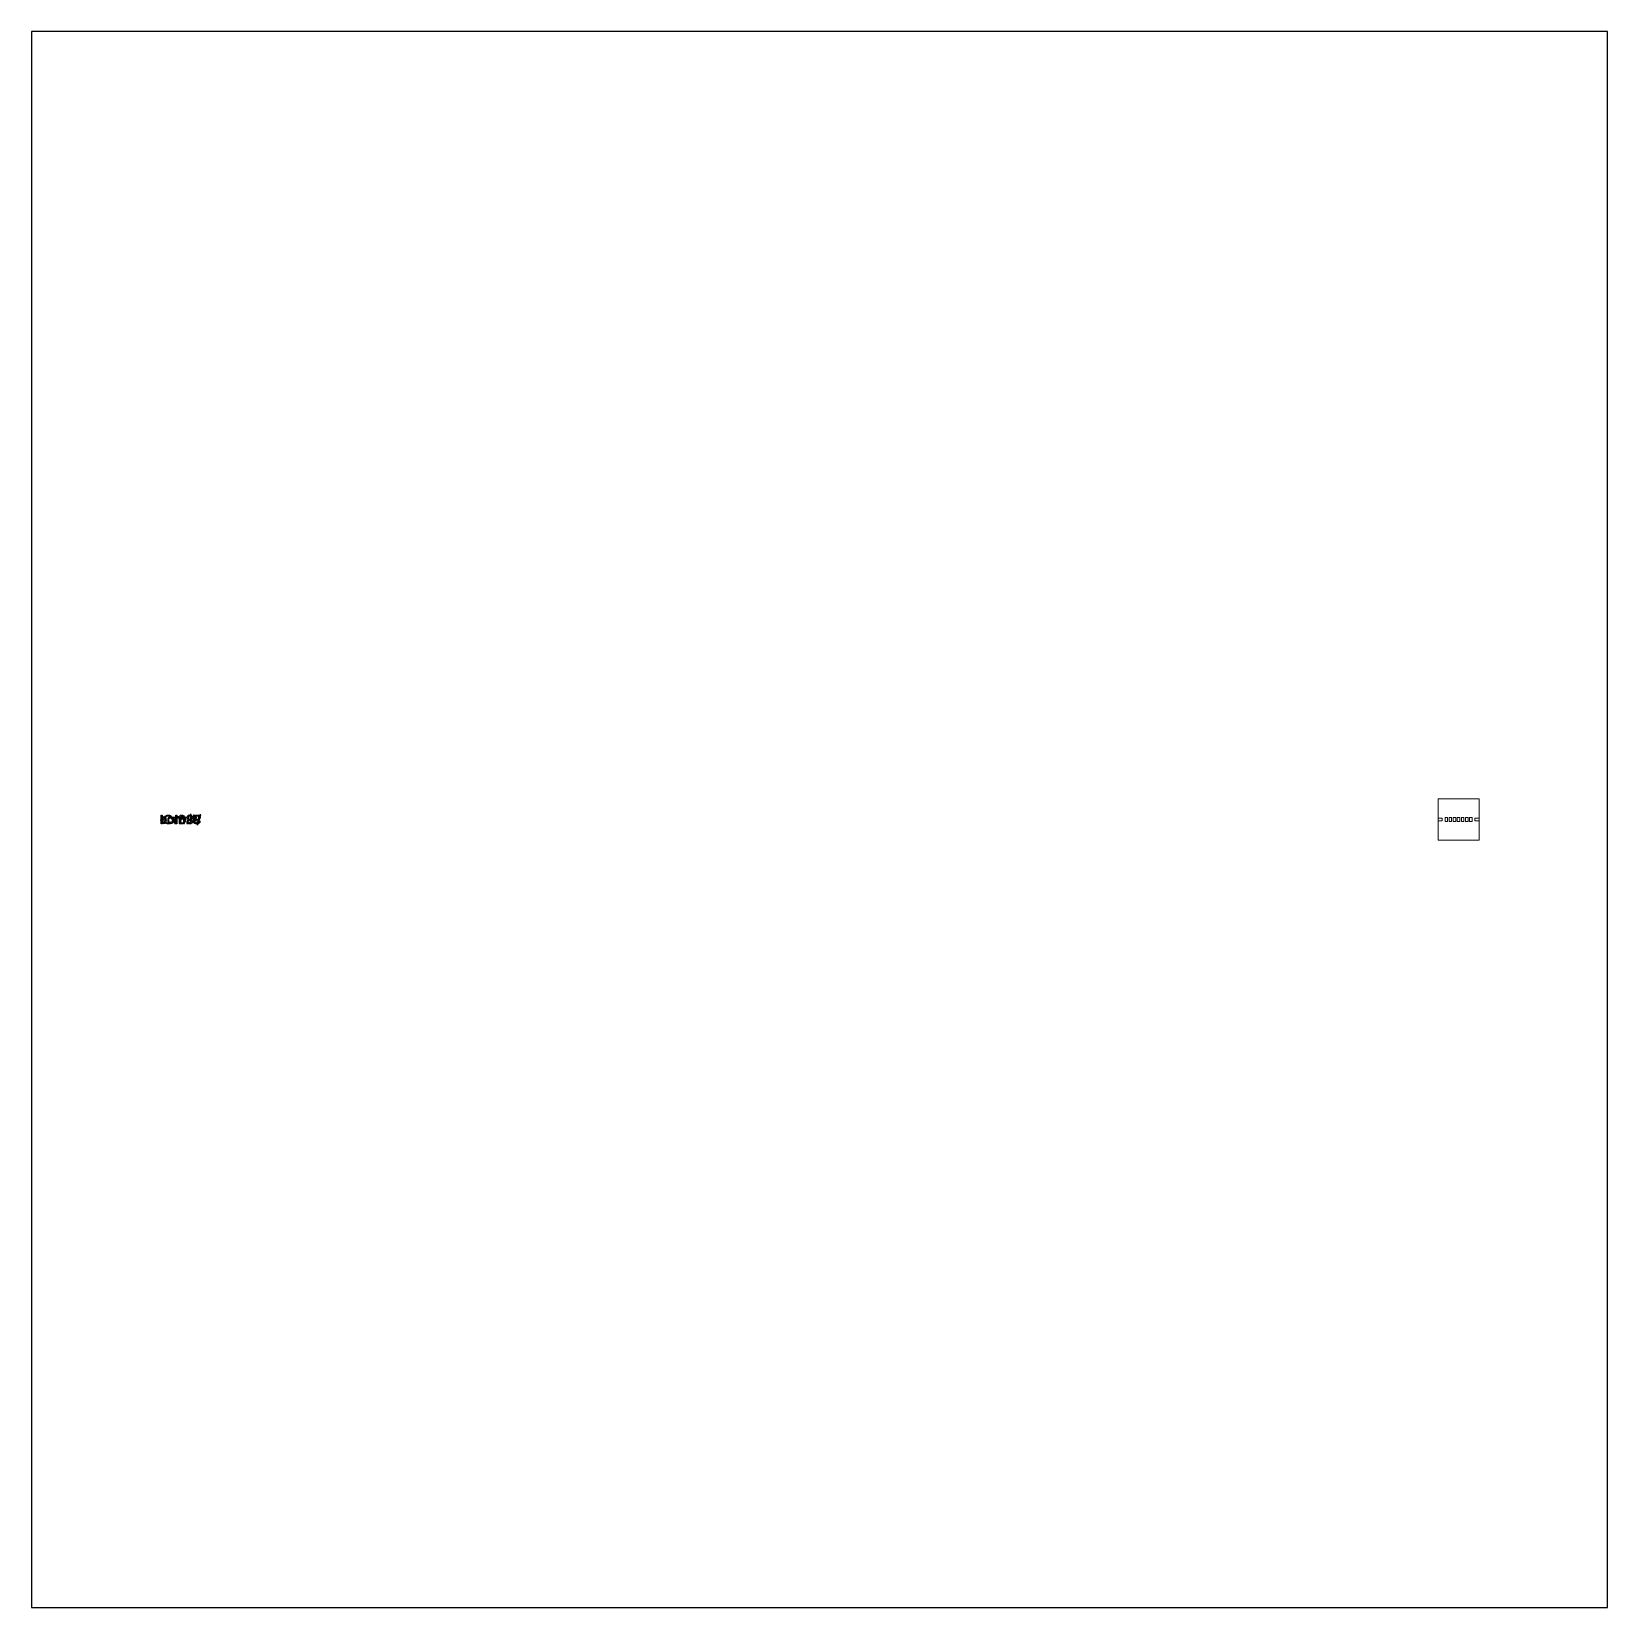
# Model space of a CAD drawing. Header units: centimetres. Extents: x -20.1 to -0.9, y -24.4 to -5.2.
import ezdxf

# ---------------------------------------------------------------- set-up
doc = ezdxf.new("R2010")
doc.units = ezdxf.units.CM
doc.header["$MEASUREMENT"] = 0
doc.layers.add('Layer 1', color=7, linetype='Continuous')

msp = doc.modelspace()

# ---------------------------------------------------------------- linework, layer by layer
at = {"layer": 'Layer 1', "color": 7}
msp.add_lwpolyline([(-20.1, -24.45), (-0.9, -24.45), (-0.9, -5.25), (-20.1, -5.25), (-20.1, -24.45)], close=True, dxfattribs=at)
at = {"layer": 'Layer 1', "color": 7, "lineweight": 9}
for points in [[(-2.96426, -15.1), (-2.46426, -15.1), (-2.46426, -14.6), (-2.96426, -14.6), (-2.96426, -15.1)], [(-2.96426, -14.865), (-2.91426, -14.865), (-2.91426, -14.835), (-2.96426, -14.835), (-2.96426, -14.865)], [(-2.96426, -14.865), (-2.91426, -14.865), (-2.91426, -14.835), (-2.96426, -14.835), (-2.96426, -14.865)], [(-2.96426, -14.865), (-2.91426, -14.865), (-2.91426, -14.835), (-2.96426, -14.835), (-2.96426, -14.865)], [(-2.96426, -14.865), (-2.91426, -14.865), (-2.91426, -14.835), (-2.96426, -14.835), (-2.96426, -14.865)], [(-2.96426, -14.865), (-2.91426, -14.865), (-2.91426, -14.835), (-2.96426, -14.835), (-2.96426, -14.865)], [(-2.96426, -14.865), (-2.91426, -14.865), (-2.91426, -14.835), (-2.96426, -14.835), (-2.96426, -14.865)], [(-2.96426, -14.865), (-2.91426, -14.865), (-2.91426, -14.835), (-2.96426, -14.835), (-2.96426, -14.865)], [(-2.87926, -14.875), (-2.84926, -14.875), (-2.84926, -14.825), (-2.87926, -14.825), (-2.87926, -14.875)], [(-2.87926, -14.875), (-2.84926, -14.875), (-2.84926, -14.825), (-2.87926, -14.825), (-2.87926, -14.875)], [(-2.82926, -14.875), (-2.79926, -14.875), (-2.79926, -14.825), (-2.82926, -14.825), (-2.82926, -14.875)], [(-2.82926, -14.875), (-2.79926, -14.875), (-2.79926, -14.825), (-2.82926, -14.825), (-2.82926, -14.875)], [(-2.77926, -14.875), (-2.74926, -14.875), (-2.74926, -14.825), (-2.77926, -14.825), (-2.77926, -14.875)], [(-2.77926, -14.875), (-2.74926, -14.875), (-2.74926, -14.825), (-2.77926, -14.825), (-2.77926, -14.875)], [(-2.72926, -14.875), (-2.69926, -14.875), (-2.69926, -14.825), (-2.72926, -14.825), (-2.72926, -14.875)], [(-2.72926, -14.875), (-2.69926, -14.875), (-2.69926, -14.825), (-2.72926, -14.825), (-2.72926, -14.875)], [(-2.67926, -14.875), (-2.64926, -14.875), (-2.64926, -14.825), (-2.67926, -14.825), (-2.67926, -14.875)], [(-2.67926, -14.875), (-2.64926, -14.875), (-2.64926, -14.825), (-2.67926, -14.825), (-2.67926, -14.875)], [(-2.62926, -14.875), (-2.59926, -14.875), (-2.59926, -14.825), (-2.62926, -14.825), (-2.62926, -14.875)], [(-2.62926, -14.875), (-2.59926, -14.875), (-2.59926, -14.825), (-2.62926, -14.825), (-2.62926, -14.875)], [(-2.57926, -14.875), (-2.54926, -14.875), (-2.54926, -14.825), (-2.57926, -14.825), (-2.57926, -14.875)], [(-2.57926, -14.875), (-2.54926, -14.875), (-2.54926, -14.825), (-2.57926, -14.825), (-2.57926, -14.875)], [(-2.51426, -14.865), (-2.46426, -14.865), (-2.46426, -14.835), (-2.51426, -14.835), (-2.51426, -14.865)], [(-2.51426, -14.865), (-2.46426, -14.865), (-2.46426, -14.835), (-2.51426, -14.835), (-2.51426, -14.865)], [(-2.51426, -14.865), (-2.46426, -14.865), (-2.46426, -14.835), (-2.51426, -14.835), (-2.51426, -14.865)], [(-2.51426, -14.865), (-2.46426, -14.865), (-2.46426, -14.835), (-2.51426, -14.835), (-2.51426, -14.865)], [(-2.51426, -14.865), (-2.46426, -14.865), (-2.46426, -14.835), (-2.51426, -14.835), (-2.51426, -14.865)], [(-2.51426, -14.865), (-2.46426, -14.865), (-2.46426, -14.835), (-2.51426, -14.835), (-2.51426, -14.865)], [(-2.51426, -14.865), (-2.46426, -14.865), (-2.46426, -14.835), (-2.51426, -14.835), (-2.51426, -14.865)]]:
    msp.add_lwpolyline(points, close=True, dxfattribs=at)
at = {"layer": 'Layer 1', "color": 250}
for points, knots in [([(-18.49146, -14.81804), (-18.48043, -14.81804), (-18.47177, -14.82161), (-18.46547, -14.82879), (-18.46547, -14.82879), (-18.45919, -14.83596), (-18.45604, -14.84586), (-18.45604, -14.85854), (-18.45604, -14.85854), (-18.45604, -14.87119), (-18.45919, -14.88109), (-18.46547, -14.88829), (-18.46547, -14.88829), (-18.47177, -14.89546), (-18.48043, -14.89906), (-18.49146, -14.89906), (-18.49146, -14.89906), (-18.50253, -14.89906), (-18.51119, -14.89546), (-18.51747, -14.88829), (-18.51747, -14.88829), (-18.52375, -14.88109), (-18.52688, -14.87119), (-18.52688, -14.85854), (-18.52688, -14.85854), (-18.52688, -14.84586), (-18.52375, -14.83596), (-18.51747, -14.82879), (-18.51747, -14.82879), (-18.51119, -14.82161), (-18.50253, -14.81804), (-18.49146, -14.81804)], [0, 0, 0, 0, 0.125, 0.125, 0.125, 0.125, 0.25, 0.25, 0.25, 0.25, 0.375, 0.375, 0.375, 0.375, 0.5, 0.5, 0.5, 0.5, 0.625, 0.625, 0.625, 0.625, 0.75, 0.75, 0.75, 0.75, 0.875, 0.875, 0.875, 0.875, 1, 1, 1, 1]), ([(-18.52189, -14.9015), (-18.52189, -14.9015), (-18.50796, -14.9015), (-18.50796, -14.9015), (-18.50796, -14.9015), (-18.50796, -14.9015), (-18.50796, -14.79863), (-18.50796, -14.79863), (-18.50796, -14.79863), (-18.50796, -14.79863), (-18.52189, -14.79863), (-18.52189, -14.79863), (-18.52189, -14.79863), (-18.52189, -14.79863), (-18.52189, -14.9015), (-18.52189, -14.9015)], [0, 0, 0, 0, 0.25, 0.25, 0.25, 0.25, 0.5, 0.5, 0.5, 0.5, 0.75, 0.75, 0.75, 0.75, 1, 1, 1, 1]), ([(-18.49146, -14.82879), (-18.49825, -14.82879), (-18.50364, -14.83144), (-18.50759, -14.83674), (-18.50759, -14.83674), (-18.51154, -14.84205), (-18.51352, -14.84932), (-18.51352, -14.85854), (-18.51352, -14.85854), (-18.51352, -14.86778), (-18.51154, -14.87505), (-18.50761, -14.88036), (-18.50761, -14.88036), (-18.50369, -14.88565), (-18.4983, -14.88831), (-18.49146, -14.88831), (-18.49146, -14.88831), (-18.48471, -14.88831), (-18.47934, -14.88565), (-18.47539, -14.88031), (-18.47539, -14.88031), (-18.47144, -14.875), (-18.46947, -14.86773), (-18.46947, -14.85854), (-18.46947, -14.85854), (-18.46947, -14.84941), (-18.47144, -14.84217), (-18.47539, -14.83681), (-18.47539, -14.83681), (-18.47934, -14.83147), (-18.48471, -14.82879), (-18.49146, -14.82879)], [0, 0, 0, 0, 0.125, 0.125, 0.125, 0.125, 0.25, 0.25, 0.25, 0.25, 0.375, 0.375, 0.375, 0.375, 0.5, 0.5, 0.5, 0.5, 0.625, 0.625, 0.625, 0.625, 0.75, 0.75, 0.75, 0.75, 0.875, 0.875, 0.875, 0.875, 1, 1, 1, 1]), ([(-18.40324, -14.89357), (-18.40324, -14.89357), (-18.40324, -14.8789), (-18.40324, -14.8789), (-18.40324, -14.8789), (-18.40792, -14.88327), (-18.41292, -14.88652), (-18.41822, -14.88868), (-18.41822, -14.88868), (-18.42353, -14.89085), (-18.42915, -14.89193), (-18.43513, -14.89193), (-18.43513, -14.89193), (-18.44689, -14.89193), (-18.45589, -14.88833), (-18.46215, -14.88113), (-18.46215, -14.88113), (-18.46838, -14.87396), (-18.47151, -14.86356), (-18.47151, -14.84997), (-18.47151, -14.84997), (-18.47151, -14.8364), (-18.46838, -14.82603), (-18.46215, -14.81886), (-18.46215, -14.81886), (-18.45589, -14.81166), (-18.44689, -14.80806), (-18.43513, -14.80806), (-18.43513, -14.80806), (-18.42915, -14.80806), (-18.42353, -14.80914), (-18.41822, -14.81131), (-18.41822, -14.81131), (-18.41292, -14.81347), (-18.40792, -14.81672), (-18.40324, -14.82109), (-18.40324, -14.82109), (-18.40324, -14.82109), (-18.40324, -14.80656), (-18.40324, -14.80656), (-18.40324, -14.80656), (-18.4081, -14.80324), (-18.41325, -14.80077), (-18.41871, -14.79912), (-18.41871, -14.79912), (-18.42414, -14.79745), (-18.4299, -14.79663), (-18.43595, -14.79663), (-18.43595, -14.79663), (-18.45154, -14.79663), (-18.46379, -14.80141), (-18.47276, -14.81093), (-18.47276, -14.81093), (-18.48172, -14.82046), (-18.48618, -14.83346), (-18.48618, -14.84997), (-18.48618, -14.84997), (-18.48618, -14.8665), (-18.48172, -14.87953), (-18.47276, -14.88906), (-18.47276, -14.88906), (-18.46379, -14.89858), (-18.45154, -14.90336), (-18.43595, -14.90336), (-18.43595, -14.90336), (-18.42981, -14.90336), (-18.424, -14.90253), (-18.41857, -14.90091), (-18.41857, -14.90091), (-18.41311, -14.89929), (-18.40801, -14.89684), (-18.40324, -14.89357)], [0, 0, 0, 0, 0.05555556, 0.05555556, 0.05555556, 0.05555556, 0.11111111, 0.11111111, 0.11111111, 0.11111111, 0.16666667, 0.16666667, 0.16666667, 0.16666667, 0.22222222, 0.22222222, 0.22222222, 0.22222222, 0.27777778, 0.27777778, 0.27777778, 0.27777778, 0.33333333, 0.33333333, 0.33333333, 0.33333333, 0.38888889, 0.38888889, 0.38888889, 0.38888889, 0.44444444, 0.44444444, 0.44444444, 0.44444444, 0.5, 0.5, 0.5, 0.5, 0.55555556, 0.55555556, 0.55555556, 0.55555556, 0.61111111, 0.61111111, 0.61111111, 0.61111111, 0.66666667, 0.66666667, 0.66666667, 0.66666667, 0.72222222, 0.72222222, 0.72222222, 0.72222222, 0.77777778, 0.77777778, 0.77777778, 0.77777778, 0.83333333, 0.83333333, 0.83333333, 0.83333333, 0.88888889, 0.88888889, 0.88888889, 0.88888889, 0.94444444, 0.94444444, 0.94444444, 0.94444444, 1, 1, 1, 1]), ([(-18.40512, -14.81804), (-18.39409, -14.81804), (-18.38543, -14.82161), (-18.37913, -14.82879), (-18.37913, -14.82879), (-18.37285, -14.83596), (-18.3697, -14.84586), (-18.3697, -14.85854), (-18.3697, -14.85854), (-18.3697, -14.87119), (-18.37285, -14.88109), (-18.37913, -14.88829), (-18.37913, -14.88829), (-18.38543, -14.89546), (-18.39409, -14.89906), (-18.40512, -14.89906), (-18.40512, -14.89906), (-18.41619, -14.89906), (-18.42485, -14.89546), (-18.43113, -14.88829), (-18.43113, -14.88829), (-18.43741, -14.88109), (-18.44054, -14.87119), (-18.44054, -14.85854), (-18.44054, -14.85854), (-18.44054, -14.84586), (-18.43741, -14.83596), (-18.43113, -14.82879), (-18.43113, -14.82879), (-18.42485, -14.82161), (-18.41619, -14.81804), (-18.40512, -14.81804)], [0, 0, 0, 0, 0.125, 0.125, 0.125, 0.125, 0.25, 0.25, 0.25, 0.25, 0.375, 0.375, 0.375, 0.375, 0.5, 0.5, 0.5, 0.5, 0.625, 0.625, 0.625, 0.625, 0.75, 0.75, 0.75, 0.75, 0.875, 0.875, 0.875, 0.875, 1, 1, 1, 1]), ([(-18.40512, -14.82879), (-18.41191, -14.82879), (-18.4173, -14.83144), (-18.42125, -14.83674), (-18.42125, -14.83674), (-18.4252, -14.84205), (-18.42718, -14.84932), (-18.42718, -14.85854), (-18.42718, -14.85854), (-18.42718, -14.86778), (-18.4252, -14.87505), (-18.42127, -14.88036), (-18.42127, -14.88036), (-18.41735, -14.88565), (-18.41196, -14.88831), (-18.40512, -14.88831), (-18.40512, -14.88831), (-18.39837, -14.88831), (-18.393, -14.88565), (-18.38905, -14.88031), (-18.38905, -14.88031), (-18.3851, -14.875), (-18.38313, -14.86773), (-18.38313, -14.85854), (-18.38313, -14.85854), (-18.38313, -14.84941), (-18.3851, -14.84217), (-18.38905, -14.83681), (-18.38905, -14.83681), (-18.393, -14.83147), (-18.39837, -14.82879), (-18.40512, -14.82879)], [0, 0, 0, 0, 0.125, 0.125, 0.125, 0.125, 0.25, 0.25, 0.25, 0.25, 0.375, 0.375, 0.375, 0.375, 0.5, 0.5, 0.5, 0.5, 0.625, 0.625, 0.625, 0.625, 0.75, 0.75, 0.75, 0.75, 0.875, 0.875, 0.875, 0.875, 1, 1, 1, 1]), ([(-18.34592, -14.9015), (-18.34592, -14.9015), (-18.32842, -14.9015), (-18.32842, -14.9015), (-18.32842, -14.9015), (-18.32842, -14.9015), (-18.32842, -14.83445), (-18.32842, -14.83445), (-18.32842, -14.83445), (-18.32842, -14.83445), (-18.31375, -14.83445), (-18.31375, -14.83445), (-18.31375, -14.83445), (-18.31375, -14.83445), (-18.31375, -14.82288), (-18.31375, -14.82288), (-18.31375, -14.82288), (-18.31375, -14.82288), (-18.32842, -14.82288), (-18.32842, -14.82288), (-18.32842, -14.82288), (-18.32842, -14.82288), (-18.32842, -14.79863), (-18.32842, -14.79863), (-18.32842, -14.79863), (-18.32842, -14.79863), (-18.34227, -14.79863), (-18.34227, -14.79863), (-18.34227, -14.79863), (-18.34227, -14.79863), (-18.34227, -14.82288), (-18.34227, -14.82288), (-18.34227, -14.82288), (-18.34227, -14.82288), (-18.3887, -14.82288), (-18.3887, -14.82288), (-18.3887, -14.82288), (-18.3887, -14.82288), (-18.3887, -14.83631), (-18.3887, -14.83631), (-18.3887, -14.83631), (-18.3887, -14.83631), (-18.34592, -14.9015), (-18.34592, -14.9015)], [0, 0, 0, 0, 0.09090909, 0.09090909, 0.09090909, 0.09090909, 0.18181818, 0.18181818, 0.18181818, 0.18181818, 0.27272727, 0.27272727, 0.27272727, 0.27272727, 0.36363636, 0.36363636, 0.36363636, 0.36363636, 0.45454545, 0.45454545, 0.45454545, 0.45454545, 0.54545455, 0.54545455, 0.54545455, 0.54545455, 0.63636364, 0.63636364, 0.63636364, 0.63636364, 0.72727273, 0.72727273, 0.72727273, 0.72727273, 0.81818182, 0.81818182, 0.81818182, 0.81818182, 0.90909091, 0.90909091, 0.90909091, 0.90909091, 1, 1, 1, 1]), ([(-18.34227, -14.88936), (-18.34227, -14.88936), (-18.37741, -14.83445), (-18.37741, -14.83445), (-18.37741, -14.83445), (-18.37741, -14.83445), (-18.34227, -14.83445), (-18.34227, -14.83445), (-18.34227, -14.83445), (-18.34227, -14.83445), (-18.34227, -14.88936), (-18.34227, -14.88936)], [0, 0, 0, 0, 0.33333333, 0.33333333, 0.33333333, 0.33333333, 0.66666667, 0.66666667, 0.66666667, 0.66666667, 1, 1, 1, 1]), ([(-18.2886, -14.83471), (-18.28543, -14.82902), (-18.28164, -14.82481), (-18.27722, -14.82211), (-18.27722, -14.82211), (-18.27282, -14.8194), (-18.26762, -14.81804), (-18.26165, -14.81804), (-18.26165, -14.81804), (-18.25363, -14.81804), (-18.24742, -14.82086), (-18.24305, -14.82648), (-18.24305, -14.82648), (-18.2387, -14.8321), (-18.23651, -14.8401), (-18.23651, -14.85049), (-18.23651, -14.85049), (-18.23651, -14.85049), (-18.23651, -14.89706), (-18.23651, -14.89706), (-18.23651, -14.89706), (-18.23651, -14.89706), (-18.24926, -14.89706), (-18.24926, -14.89706), (-18.24926, -14.89706), (-18.24926, -14.89706), (-18.24926, -14.85089), (-18.24926, -14.85089), (-18.24926, -14.85089), (-18.24926, -14.84351), (-18.25057, -14.83803), (-18.25318, -14.83443), (-18.25318, -14.83443), (-18.25579, -14.83086), (-18.25979, -14.82907), (-18.26518, -14.82907), (-18.26518, -14.82907), (-18.27174, -14.82907), (-18.27694, -14.83126), (-18.28075, -14.83561), (-18.28075, -14.83561), (-18.28456, -14.83998), (-18.28646, -14.84593), (-18.28646, -14.85346), (-18.28646, -14.85346), (-18.28646, -14.85346), (-18.28646, -14.89706), (-18.28646, -14.89706), (-18.28646, -14.89706), (-18.28646, -14.89706), (-18.29921, -14.89706), (-18.29921, -14.89706), (-18.29921, -14.89706), (-18.29921, -14.89706), (-18.29921, -14.85089), (-18.29921, -14.85089), (-18.29921, -14.85089), (-18.29921, -14.84346), (-18.30053, -14.83796), (-18.30314, -14.83441), (-18.30314, -14.83441), (-18.30575, -14.83086), (-18.30979, -14.82907), (-18.31527, -14.82907), (-18.31527, -14.82907), (-18.32174, -14.82907), (-18.32689, -14.83126), (-18.3307, -14.83565), (-18.3307, -14.83565), (-18.33451, -14.84003), (-18.33642, -14.84598), (-18.33642, -14.85346), (-18.33642, -14.85346), (-18.33642, -14.85346), (-18.33642, -14.89706), (-18.33642, -14.89706), (-18.33642, -14.89706), (-18.33642, -14.89706), (-18.34916, -14.89706), (-18.34916, -14.89706), (-18.34916, -14.89706), (-18.34916, -14.89706), (-18.34916, -14.8199), (-18.34916, -14.8199), (-18.34916, -14.8199), (-18.34916, -14.8199), (-18.33642, -14.8199), (-18.33642, -14.8199), (-18.33642, -14.8199), (-18.33642, -14.8199), (-18.33642, -14.83189), (-18.33642, -14.83189), (-18.33642, -14.83189), (-18.33352, -14.82716), (-18.33004, -14.82366), (-18.32602, -14.82143), (-18.32602, -14.82143), (-18.32198, -14.81917), (-18.31718, -14.81804), (-18.3116, -14.81804), (-18.3116, -14.81804), (-18.30601, -14.81804), (-18.30123, -14.81947), (-18.2973, -14.82232), (-18.2973, -14.82232), (-18.29338, -14.82516), (-18.29048, -14.8293), (-18.2886, -14.83471)], [0, 0, 0, 0, 0.03703704, 0.03703704, 0.03703704, 0.03703704, 0.07407407, 0.07407407, 0.07407407, 0.07407407, 0.11111111, 0.11111111, 0.11111111, 0.11111111, 0.14814815, 0.14814815, 0.14814815, 0.14814815, 0.18518519, 0.18518519, 0.18518519, 0.18518519, 0.22222222, 0.22222222, 0.22222222, 0.22222222, 0.25925926, 0.25925926, 0.25925926, 0.25925926, 0.2962963, 0.2962963, 0.2962963, 0.2962963, 0.33333333, 0.33333333, 0.33333333, 0.33333333, 0.37037037, 0.37037037, 0.37037037, 0.37037037, 0.40740741, 0.40740741, 0.40740741, 0.40740741, 0.44444444, 0.44444444, 0.44444444, 0.44444444, 0.48148148, 0.48148148, 0.48148148, 0.48148148, 0.51851852, 0.51851852, 0.51851852, 0.51851852, 0.55555556, 0.55555556, 0.55555556, 0.55555556, 0.59259259, 0.59259259, 0.59259259, 0.59259259, 0.62962963, 0.62962963, 0.62962963, 0.62962963, 0.66666667, 0.66666667, 0.66666667, 0.66666667, 0.7037037, 0.7037037, 0.7037037, 0.7037037, 0.74074074, 0.74074074, 0.74074074, 0.74074074, 0.77777778, 0.77777778, 0.77777778, 0.77777778, 0.81481481, 0.81481481, 0.81481481, 0.81481481, 0.85185185, 0.85185185, 0.85185185, 0.85185185, 0.88888889, 0.88888889, 0.88888889, 0.88888889, 0.92592593, 0.92592593, 0.92592593, 0.92592593, 0.96296296, 0.96296296, 0.96296296, 0.96296296, 1, 1, 1, 1]), ([(-18.29032, -14.80077), (-18.29032, -14.80077), (-18.29032, -14.81345), (-18.29032, -14.81345), (-18.29032, -14.81345), (-18.28684, -14.8118), (-18.28329, -14.81053), (-18.27971, -14.80966), (-18.27971, -14.80966), (-18.27612, -14.80879), (-18.27261, -14.80834), (-18.26915, -14.80834), (-18.26915, -14.80834), (-18.25998, -14.80834), (-18.25295, -14.81142), (-18.24811, -14.81761), (-18.24811, -14.81761), (-18.24326, -14.82379), (-18.24049, -14.83318), (-18.2398, -14.84576), (-18.2398, -14.84576), (-18.24246, -14.84181), (-18.24585, -14.83878), (-18.24994, -14.83666), (-18.24994, -14.83666), (-18.25403, -14.83454), (-18.25855, -14.83348), (-18.26351, -14.83348), (-18.26351, -14.83348), (-18.27379, -14.83348), (-18.28195, -14.83659), (-18.28795, -14.84282), (-18.28795, -14.84282), (-18.29394, -14.84905), (-18.29693, -14.85757), (-18.29693, -14.86836), (-18.29693, -14.86836), (-18.29693, -14.87892), (-18.2938, -14.88739), (-18.28757, -14.89379), (-18.28757, -14.89379), (-18.28131, -14.90016), (-18.27299, -14.90336), (-18.26262, -14.90336), (-18.26262, -14.90336), (-18.25072, -14.90336), (-18.24164, -14.89879), (-18.23536, -14.88967), (-18.23536, -14.88967), (-18.22908, -14.88057), (-18.22595, -14.86733), (-18.22595, -14.84997), (-18.22595, -14.84997), (-18.22595, -14.83374), (-18.22981, -14.82081), (-18.2375, -14.81114), (-18.2375, -14.81114), (-18.24519, -14.80148), (-18.25554, -14.79663), (-18.26854, -14.79663), (-18.26854, -14.79663), (-18.27202, -14.79663), (-18.27558, -14.79698), (-18.27915, -14.79767), (-18.27915, -14.79767), (-18.28275, -14.79835), (-18.28646, -14.79938), (-18.29032, -14.80077)], [0, 0, 0, 0, 0.05882353, 0.05882353, 0.05882353, 0.05882353, 0.11764706, 0.11764706, 0.11764706, 0.11764706, 0.17647059, 0.17647059, 0.17647059, 0.17647059, 0.23529412, 0.23529412, 0.23529412, 0.23529412, 0.29411765, 0.29411765, 0.29411765, 0.29411765, 0.35294118, 0.35294118, 0.35294118, 0.35294118, 0.41176471, 0.41176471, 0.41176471, 0.41176471, 0.47058824, 0.47058824, 0.47058824, 0.47058824, 0.52941176, 0.52941176, 0.52941176, 0.52941176, 0.58823529, 0.58823529, 0.58823529, 0.58823529, 0.64705882, 0.64705882, 0.64705882, 0.64705882, 0.70588235, 0.70588235, 0.70588235, 0.70588235, 0.76470588, 0.76470588, 0.76470588, 0.76470588, 0.82352941, 0.82352941, 0.82352941, 0.82352941, 0.88235294, 0.88235294, 0.88235294, 0.88235294, 0.94117647, 0.94117647, 0.94117647, 0.94117647, 1, 1, 1, 1]), ([(-18.26259, -14.84437), (-18.25636, -14.84437), (-18.2514, -14.84651), (-18.24775, -14.85077), (-18.24775, -14.85077), (-18.24411, -14.85505), (-18.24227, -14.86091), (-18.24227, -14.86836), (-18.24227, -14.86836), (-18.24227, -14.87575), (-18.24411, -14.88158), (-18.24775, -14.88588), (-18.24775, -14.88588), (-18.2514, -14.89019), (-18.25636, -14.89233), (-18.26259, -14.89233), (-18.26259, -14.89233), (-18.26885, -14.89233), (-18.27381, -14.89019), (-18.27746, -14.88588), (-18.27746, -14.88588), (-18.2811, -14.88158), (-18.28294, -14.87575), (-18.28294, -14.86836), (-18.28294, -14.86836), (-18.28294, -14.86091), (-18.2811, -14.85505), (-18.27746, -14.85077), (-18.27746, -14.85077), (-18.27381, -14.84651), (-18.26885, -14.84437), (-18.26259, -14.84437)], [0, 0, 0, 0, 0.125, 0.125, 0.125, 0.125, 0.25, 0.25, 0.25, 0.25, 0.375, 0.375, 0.375, 0.375, 0.5, 0.5, 0.5, 0.5, 0.625, 0.625, 0.625, 0.625, 0.75, 0.75, 0.75, 0.75, 0.875, 0.875, 0.875, 0.875, 1, 1, 1, 1]), ([(-18.20942, -14.87956), (-18.20942, -14.87956), (-18.19489, -14.87956), (-18.19489, -14.87956), (-18.19489, -14.87956), (-18.19489, -14.87956), (-18.19489, -14.89706), (-18.19489, -14.89706), (-18.19489, -14.89706), (-18.19489, -14.89706), (-18.20942, -14.89706), (-18.20942, -14.89706), (-18.20942, -14.89706), (-18.20942, -14.89706), (-18.20942, -14.87956), (-18.20942, -14.87956)], [0, 0, 0, 0, 0.25, 0.25, 0.25, 0.25, 0.5, 0.5, 0.5, 0.5, 0.75, 0.75, 0.75, 0.75, 1, 1, 1, 1]), ([(-18.1851, -14.8534), (-18.19107, -14.85489), (-18.19573, -14.85766), (-18.19907, -14.86175), (-18.19907, -14.86175), (-18.20239, -14.86582), (-18.20406, -14.87081), (-18.20406, -14.87669), (-18.20406, -14.87669), (-18.20406, -14.88492), (-18.20114, -14.89141), (-18.19528, -14.89618), (-18.19528, -14.89618), (-18.18943, -14.90096), (-18.18138, -14.90336), (-18.1712, -14.90336), (-18.1712, -14.90336), (-18.16097, -14.90336), (-18.15293, -14.90096), (-18.14709, -14.89618), (-18.14709, -14.89618), (-18.14126, -14.89141), (-18.13835, -14.88492), (-18.13835, -14.87669), (-18.13835, -14.87669), (-18.13835, -14.87081), (-18.14002, -14.86582), (-18.14333, -14.86175), (-18.14333, -14.86175), (-18.14667, -14.85766), (-18.1513, -14.85489), (-18.15723, -14.8534), (-18.15723, -14.8534), (-18.1505, -14.85185), (-18.14528, -14.84879), (-18.14154, -14.84423), (-18.14154, -14.84423), (-18.1378, -14.83969), (-18.13592, -14.83414), (-18.13592, -14.82756), (-18.13592, -14.82756), (-18.13592, -14.81761), (-18.13896, -14.80994), (-18.14505, -14.80463), (-18.14505, -14.80463), (-18.15114, -14.79929), (-18.15986, -14.79663), (-18.1712, -14.79663), (-18.1712, -14.79663), (-18.18254, -14.79663), (-18.19126, -14.79929), (-18.19735, -14.80463), (-18.19735, -14.80463), (-18.20344, -14.80994), (-18.20648, -14.81761), (-18.20648, -14.82756), (-18.20648, -14.82756), (-18.20648, -14.83414), (-18.2046, -14.83969), (-18.20083, -14.84423), (-18.20083, -14.84423), (-18.19705, -14.84879), (-18.19183, -14.85185), (-18.1851, -14.8534)], [0, 0, 0, 0, 0.0625, 0.0625, 0.0625, 0.0625, 0.125, 0.125, 0.125, 0.125, 0.1875, 0.1875, 0.1875, 0.1875, 0.25, 0.25, 0.25, 0.25, 0.3125, 0.3125, 0.3125, 0.3125, 0.375, 0.375, 0.375, 0.375, 0.4375, 0.4375, 0.4375, 0.4375, 0.5, 0.5, 0.5, 0.5, 0.5625, 0.5625, 0.5625, 0.5625, 0.625, 0.625, 0.625, 0.625, 0.6875, 0.6875, 0.6875, 0.6875, 0.75, 0.75, 0.75, 0.75, 0.8125, 0.8125, 0.8125, 0.8125, 0.875, 0.875, 0.875, 0.875, 0.9375, 0.9375, 0.9375, 0.9375, 1, 1, 1, 1]), ([(-18.1712, -14.84748), (-18.17781, -14.84748), (-18.18301, -14.84571), (-18.18679, -14.84216), (-18.18679, -14.84216), (-18.19058, -14.83863), (-18.19248, -14.83377), (-18.19248, -14.82758), (-18.19248, -14.82758), (-18.19248, -14.82137), (-18.19058, -14.8165), (-18.18679, -14.81298), (-18.18679, -14.81298), (-18.18301, -14.80942), (-18.17781, -14.80766), (-18.1712, -14.80766), (-18.1712, -14.80766), (-18.16459, -14.80766), (-18.15937, -14.80945), (-18.15556, -14.813), (-18.15556, -14.813), (-18.15175, -14.81655), (-18.14985, -14.82142), (-18.14985, -14.82758), (-18.14985, -14.82758), (-18.14985, -14.83377), (-18.15175, -14.83863), (-18.15554, -14.84216), (-18.15554, -14.84216), (-18.15932, -14.84571), (-18.16454, -14.84748), (-18.1712, -14.84748)], [0, 0, 0, 0, 0.125, 0.125, 0.125, 0.125, 0.25, 0.25, 0.25, 0.25, 0.375, 0.375, 0.375, 0.375, 0.5, 0.5, 0.5, 0.5, 0.625, 0.625, 0.625, 0.625, 0.75, 0.75, 0.75, 0.75, 0.875, 0.875, 0.875, 0.875, 1, 1, 1, 1]), ([(-18.1902, -14.87539), (-18.1902, -14.87006), (-18.18853, -14.86589), (-18.18522, -14.86291), (-18.18522, -14.86291), (-18.18188, -14.85992), (-18.17722, -14.85844), (-18.1712, -14.85844), (-18.1712, -14.85844), (-18.16523, -14.85844), (-18.16057, -14.85992), (-18.15718, -14.86291), (-18.15718, -14.86291), (-18.15382, -14.86589), (-18.15213, -14.87006), (-18.15213, -14.87539), (-18.15213, -14.87539), (-18.15213, -14.88071), (-18.15382, -14.88487), (-18.15718, -14.88786), (-18.15718, -14.88786), (-18.16057, -14.89085), (-18.16523, -14.89233), (-18.1712, -14.89233), (-18.1712, -14.89233), (-18.17722, -14.89233), (-18.18188, -14.89085), (-18.18522, -14.88786), (-18.18522, -14.88786), (-18.18853, -14.88487), (-18.1902, -14.88071), (-18.1902, -14.87539)], [0, 0, 0, 0, 0.125, 0.125, 0.125, 0.125, 0.25, 0.25, 0.25, 0.25, 0.375, 0.375, 0.375, 0.375, 0.5, 0.5, 0.5, 0.5, 0.625, 0.625, 0.625, 0.625, 0.75, 0.75, 0.75, 0.75, 0.875, 0.875, 0.875, 0.875, 1, 1, 1, 1]), ([(-18.16638, -14.78984), (-18.16638, -14.78984), (-18.15371, -14.78984), (-18.15371, -14.78984), (-18.15371, -14.78984), (-18.15371, -14.78984), (-18.15371, -14.89706), (-18.15371, -14.89706), (-18.15371, -14.89706), (-18.15371, -14.89706), (-18.16638, -14.89706), (-18.16638, -14.89706), (-18.16638, -14.89706), (-18.16638, -14.89706), (-18.16638, -14.78984), (-18.16638, -14.78984)], [0, 0, 0, 0, 0.25, 0.25, 0.25, 0.25, 0.5, 0.5, 0.5, 0.5, 0.75, 0.75, 0.75, 0.75, 1, 1, 1, 1]), ([(-18.11461, -14.79798), (-18.11461, -14.79798), (-18.11461, -14.8199), (-18.11461, -14.8199), (-18.11461, -14.8199), (-18.11461, -14.8199), (-18.08851, -14.8199), (-18.08851, -14.8199), (-18.08851, -14.8199), (-18.08851, -14.8199), (-18.08851, -14.82975), (-18.08851, -14.82975), (-18.08851, -14.82975), (-18.08851, -14.82975), (-18.11461, -14.82975), (-18.11461, -14.82975), (-18.11461, -14.82975), (-18.11461, -14.82975), (-18.11461, -14.87164), (-18.11461, -14.87164), (-18.11461, -14.87164), (-18.11461, -14.87794), (-18.11374, -14.88198), (-18.11203, -14.88377), (-18.11203, -14.88377), (-18.11031, -14.88556), (-18.10681, -14.88645), (-18.10154, -14.88645), (-18.10154, -14.88645), (-18.10154, -14.88645), (-18.08851, -14.88645), (-18.08851, -14.88645), (-18.08851, -14.88645), (-18.08851, -14.88645), (-18.08851, -14.89706), (-18.08851, -14.89706), (-18.08851, -14.89706), (-18.08851, -14.89706), (-18.10154, -14.89706), (-18.10154, -14.89706), (-18.10154, -14.89706), (-18.1113, -14.89706), (-18.11807, -14.89523), (-18.12179, -14.89158), (-18.12179, -14.89158), (-18.1255, -14.88793), (-18.12736, -14.88128), (-18.12736, -14.87164), (-18.12736, -14.87164), (-18.12736, -14.87164), (-18.12736, -14.82975), (-18.12736, -14.82975), (-18.12736, -14.82975), (-18.12736, -14.82975), (-18.13667, -14.82975), (-18.13667, -14.82975), (-18.13667, -14.82975), (-18.13667, -14.82975), (-18.13667, -14.8199), (-18.13667, -14.8199), (-18.13667, -14.8199), (-18.13667, -14.8199), (-18.12736, -14.8199), (-18.12736, -14.8199), (-18.12736, -14.8199), (-18.12736, -14.8199), (-18.12736, -14.79798), (-18.12736, -14.79798), (-18.12736, -14.79798), (-18.12736, -14.79798), (-18.11461, -14.79798), (-18.11461, -14.79798)], [0, 0, 0, 0, 0.05555556, 0.05555556, 0.05555556, 0.05555556, 0.11111111, 0.11111111, 0.11111111, 0.11111111, 0.16666667, 0.16666667, 0.16666667, 0.16666667, 0.22222222, 0.22222222, 0.22222222, 0.22222222, 0.27777778, 0.27777778, 0.27777778, 0.27777778, 0.33333333, 0.33333333, 0.33333333, 0.33333333, 0.38888889, 0.38888889, 0.38888889, 0.38888889, 0.44444444, 0.44444444, 0.44444444, 0.44444444, 0.5, 0.5, 0.5, 0.5, 0.55555556, 0.55555556, 0.55555556, 0.55555556, 0.61111111, 0.61111111, 0.61111111, 0.61111111, 0.66666667, 0.66666667, 0.66666667, 0.66666667, 0.72222222, 0.72222222, 0.72222222, 0.72222222, 0.77777778, 0.77777778, 0.77777778, 0.77777778, 0.83333333, 0.83333333, 0.83333333, 0.83333333, 0.88888889, 0.88888889, 0.88888889, 0.88888889, 0.94444444, 0.94444444, 0.94444444, 0.94444444, 1, 1, 1, 1]), ([(-18.09533, -14.8534), (-18.1013, -14.85489), (-18.10596, -14.85766), (-18.1093, -14.86175), (-18.1093, -14.86175), (-18.11262, -14.86582), (-18.11429, -14.87081), (-18.11429, -14.87669), (-18.11429, -14.87669), (-18.11429, -14.88492), (-18.11137, -14.89141), (-18.10551, -14.89618), (-18.10551, -14.89618), (-18.09966, -14.90096), (-18.09161, -14.90336), (-18.08143, -14.90336), (-18.08143, -14.90336), (-18.0712, -14.90336), (-18.06316, -14.90096), (-18.05732, -14.89618), (-18.05732, -14.89618), (-18.05149, -14.89141), (-18.04858, -14.88492), (-18.04858, -14.87669), (-18.04858, -14.87669), (-18.04858, -14.87081), (-18.05025, -14.86582), (-18.05356, -14.86175), (-18.05356, -14.86175), (-18.0569, -14.85766), (-18.06153, -14.85489), (-18.06746, -14.8534), (-18.06746, -14.8534), (-18.06073, -14.85185), (-18.05551, -14.84879), (-18.05177, -14.84423), (-18.05177, -14.84423), (-18.04803, -14.83969), (-18.04615, -14.83414), (-18.04615, -14.82756), (-18.04615, -14.82756), (-18.04615, -14.81761), (-18.04919, -14.80994), (-18.05528, -14.80463), (-18.05528, -14.80463), (-18.06137, -14.79929), (-18.07009, -14.79663), (-18.08143, -14.79663), (-18.08143, -14.79663), (-18.09277, -14.79663), (-18.10149, -14.79929), (-18.10758, -14.80463), (-18.10758, -14.80463), (-18.11367, -14.80994), (-18.11671, -14.81761), (-18.11671, -14.82756), (-18.11671, -14.82756), (-18.11671, -14.83414), (-18.11483, -14.83969), (-18.11106, -14.84423), (-18.11106, -14.84423), (-18.10728, -14.84879), (-18.10206, -14.85185), (-18.09533, -14.8534)], [0, 0, 0, 0, 0.0625, 0.0625, 0.0625, 0.0625, 0.125, 0.125, 0.125, 0.125, 0.1875, 0.1875, 0.1875, 0.1875, 0.25, 0.25, 0.25, 0.25, 0.3125, 0.3125, 0.3125, 0.3125, 0.375, 0.375, 0.375, 0.375, 0.4375, 0.4375, 0.4375, 0.4375, 0.5, 0.5, 0.5, 0.5, 0.5625, 0.5625, 0.5625, 0.5625, 0.625, 0.625, 0.625, 0.625, 0.6875, 0.6875, 0.6875, 0.6875, 0.75, 0.75, 0.75, 0.75, 0.8125, 0.8125, 0.8125, 0.8125, 0.875, 0.875, 0.875, 0.875, 0.9375, 0.9375, 0.9375, 0.9375, 1, 1, 1, 1]), ([(-18.08143, -14.84748), (-18.08804, -14.84748), (-18.09324, -14.84571), (-18.09702, -14.84216), (-18.09702, -14.84216), (-18.10081, -14.83863), (-18.10271, -14.83377), (-18.10271, -14.82758), (-18.10271, -14.82758), (-18.10271, -14.82137), (-18.10081, -14.8165), (-18.09702, -14.81298), (-18.09702, -14.81298), (-18.09324, -14.80942), (-18.08804, -14.80766), (-18.08143, -14.80766), (-18.08143, -14.80766), (-18.07482, -14.80766), (-18.0696, -14.80945), (-18.06579, -14.813), (-18.06579, -14.813), (-18.06198, -14.81655), (-18.06008, -14.82142), (-18.06008, -14.82758), (-18.06008, -14.82758), (-18.06008, -14.83377), (-18.06198, -14.83863), (-18.06577, -14.84216), (-18.06577, -14.84216), (-18.06955, -14.84571), (-18.07477, -14.84748), (-18.08143, -14.84748)], [0, 0, 0, 0, 0.125, 0.125, 0.125, 0.125, 0.25, 0.25, 0.25, 0.25, 0.375, 0.375, 0.375, 0.375, 0.5, 0.5, 0.5, 0.5, 0.625, 0.625, 0.625, 0.625, 0.75, 0.75, 0.75, 0.75, 0.875, 0.875, 0.875, 0.875, 1, 1, 1, 1]), ([(-18.10043, -14.87539), (-18.10043, -14.87006), (-18.09876, -14.86589), (-18.09545, -14.86291), (-18.09545, -14.86291), (-18.09211, -14.85992), (-18.08745, -14.85844), (-18.08143, -14.85844), (-18.08143, -14.85844), (-18.07546, -14.85844), (-18.0708, -14.85992), (-18.06741, -14.86291), (-18.06741, -14.86291), (-18.06405, -14.86589), (-18.06236, -14.87006), (-18.06236, -14.87539), (-18.06236, -14.87539), (-18.06236, -14.88071), (-18.06405, -14.88487), (-18.06741, -14.88786), (-18.06741, -14.88786), (-18.0708, -14.89085), (-18.07546, -14.89233), (-18.08143, -14.89233), (-18.08143, -14.89233), (-18.08745, -14.89233), (-18.09211, -14.89085), (-18.09545, -14.88786), (-18.09545, -14.88786), (-18.09876, -14.88487), (-18.10043, -14.88071), (-18.10043, -14.87539)], [0, 0, 0, 0, 0.125, 0.125, 0.125, 0.125, 0.25, 0.25, 0.25, 0.25, 0.375, 0.375, 0.375, 0.375, 0.5, 0.5, 0.5, 0.5, 0.625, 0.625, 0.625, 0.625, 0.75, 0.75, 0.75, 0.75, 0.875, 0.875, 0.875, 0.875, 1, 1, 1, 1]), ([(-18.0493, -14.79419), (-18.0493, -14.79419), (-18.03759, -14.79419), (-18.03759, -14.79419), (-18.03759, -14.79419), (-18.03759, -14.79419), (-18.07341, -14.91016), (-18.07341, -14.91016), (-18.07341, -14.91016), (-18.07341, -14.91016), (-18.08512, -14.91016), (-18.08512, -14.91016), (-18.08512, -14.91016), (-18.08512, -14.91016), (-18.0493, -14.79419), (-18.0493, -14.79419)], [0, 0, 0, 0, 0.25, 0.25, 0.25, 0.25, 0.5, 0.5, 0.5, 0.5, 0.75, 0.75, 0.75, 0.75, 1, 1, 1, 1])]:
    msp.add_open_spline(points, degree=3, knots=knots, dxfattribs=at)

doc.saveas('drawing.dxf')
